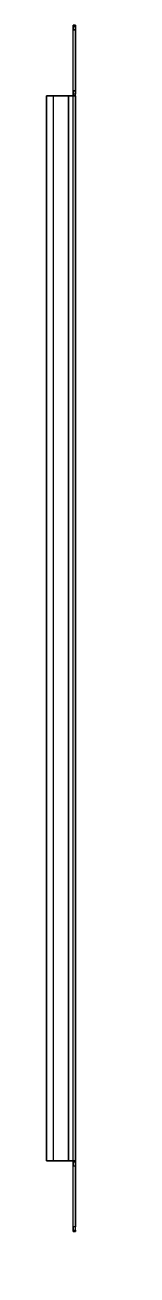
# Model space of a CAD drawing. Extents: x -11 to 18, y -518 to 0.
import ezdxf

# ---------------------------------------------------------------- set-up
doc = ezdxf.new("R2010")
doc.units = 0
doc.layers.add('METALICA', color=7, linetype='CONTINUOUS')

msp = doc.modelspace()

# ---------------------------------------------------------------- linework, layer by layer
at = {"layer": 'METALICA'}
for points, invisible_edges in [([(0, 0, 62.14269), (0, -13.25069, 49.57639), (0, -13.25069, 12.54929), (0, 0)], 7), ([(0, 0), (0, -13.25069, 12.54929), (0, -486.905, 12.54929), (0, -500)], 7), ([(0, -500, 62.14269), (0, -500, 68.75559), (0, 0, 68.75559), (0, 0, 62.14269)], 10), ([(0, 0, 68.75559), (0, -0.58579, 70.16979), (0, -499.4142, 70.16979), (0, -500, 68.75559)], 10), ([(1, 0, 62.14269), (1, -13.25069, 49.57639), (1, -13.25069, 12.54929), (1, 0)], 7), ([(1, 0), (1, -13.25069, 12.54929), (1, -486.905, 12.54929), (1, -500)], 7), ([(1, -500, 62.14269), (1, -500, 68.75559), (1, 0, 68.75559), (1, 0, 62.14269)], 10), ([(1, 0, 68.75559), (1, -0.58579, 70.16979), (1, -499.4142, 70.16979), (1, -500, 68.75559)], 10), ([(0, -499.4142, 70.16979), (0, -498, 70.75559), (0, -2, 70.75559), (0, -0.58579, 70.16979)], 10), ([(1, -499.4142, 70.16979), (1, -498, 70.75559), (1, -2, 70.75559), (1, -0.58579, 70.16979)], 10), ([(16.57902, -518, 161.8123), (16.57902, -504.905, 149.246), (16.57902, -31.25069, 149.246), (16.57902, -18, 161.8123)], 15), ([(17.57902, -518, 161.8123), (17.57902, -504.905, 149.246), (17.57902, -31.25069, 149.246), (17.57902, -18, 161.8123)], 15), ([(0, -44.47174, 49.57639), (0, -44.47174, 40.45119), (0, -21.90499, 40.45119), (0, -21.90499, 49.57639)], 10), ([(0, -22.38672, 12.54929), (0, -22.38672, 21.84999), (0, -43.76897, 21.84999), (0, -43.76897, 12.54929)], 10), ([(1, -44.47174, 49.57639), (1, -44.47174, 40.45119), (1, -21.90499, 40.45119), (1, -21.90499, 49.57639)], 10), ([(1, -22.38672, 12.54929), (1, -22.38672, 21.84999), (1, -43.76897, 21.84999), (1, -43.76897, 12.54929)], 10), ([(0, -27.28838, 70.75559), (0, -28.7026, 71.34139), (0, -471.2974, 71.34139), (0, -472.7116, 70.75559)], 10), ([(0, -471.2974, 71.34139), (0, -470.7116, 72.75559), (0, -29.28838, 72.75559), (0, -28.7026, 71.34139)], 10), ([(1, -27.28838, 70.75559), (1, -28.7026, 71.34139), (1, -471.2974, 71.34139), (1, -472.7116, 70.75559)], 10), ([(1, -471.2974, 71.34139), (1, -470.7116, 72.75559), (1, -29.28838, 72.75559), (1, -28.7026, 71.34139)], 10), ([(16.57902, -504.905, 140.1208), (16.57902, -504.905, 121.5196), (16.57902, -31.25069, 121.5196), (16.57902, -31.25069, 140.1208)], 15), ([(17.57902, -504.905, 140.1208), (17.57902, -504.905, 121.5196), (17.57902, -31.25069, 121.5196), (17.57902, -31.25069, 140.1208)], 15), ([(0, -75.47173, 49.57639), (0, -75.47173, 40.45119), (0, -52.90499, 40.45119), (0, -52.90499, 49.57639)], 10), ([(0, -52.90499, 12.54929), (0, -52.90499, 21.84999), (0, -74.76897, 21.84999), (0, -74.76897, 12.54929)], 10), ([(1, -75.47173, 49.57639), (1, -75.47173, 40.45119), (1, -52.90499, 40.45119), (1, -52.90499, 49.57639)], 10), ([(1, -52.90499, 12.54929), (1, -52.90499, 21.84999), (1, -74.76897, 21.84999), (1, -74.76897, 12.54929)], 10), ([(0, -106.4717, 49.57639), (0, -106.4717, 40.45119), (0, -83.905, 40.45119), (0, -83.905, 49.57639)], 10), ([(0, -83.905, 12.54929), (0, -83.905, 21.84999), (0, -105.769, 21.84999), (0, -105.769, 12.54929)], 10), ([(1, -106.4717, 49.57639), (1, -106.4717, 40.45119), (1, -83.905, 40.45119), (1, -83.905, 49.57639)], 10), ([(1, -83.905, 12.54929), (1, -83.905, 21.84999), (1, -105.769, 21.84999), (1, -105.769, 12.54929)], 10), ([(0, -137.4717, 49.57639), (0, -137.4717, 40.45119), (0, -114.905, 40.45119), (0, -114.905, 49.57639)], 10), ([(0, -114.905, 12.54929), (0, -114.905, 21.84999), (0, -136.769, 21.84999), (0, -136.769, 12.54929)], 10), ([(1, -137.4717, 49.57639), (1, -137.4717, 40.45119), (1, -114.905, 40.45119), (1, -114.905, 49.57639)], 10), ([(1, -114.905, 12.54929), (1, -114.905, 21.84999), (1, -136.769, 21.84999), (1, -136.769, 12.54929)], 10), ([(0, -168.4717, 49.57639), (0, -168.4717, 40.45119), (0, -145.905, 40.45119), (0, -145.905, 49.57639)], 10), ([(0, -145.905, 12.54929), (0, -145.905, 21.84999), (0, -167.769, 21.84999), (0, -167.769, 12.54929)], 10), ([(1, -168.4717, 49.57639), (1, -168.4717, 40.45119), (1, -145.905, 40.45119), (1, -145.905, 49.57639)], 10), ([(1, -145.905, 12.54929), (1, -145.905, 21.84999), (1, -167.769, 21.84999), (1, -167.769, 12.54929)], 10), ([(0, -199.4717, 49.57639), (0, -199.4717, 40.45119), (0, -176.905, 40.45119), (0, -176.905, 49.57639)], 10), ([(0, -176.905, 12.54929), (0, -176.905, 21.84999), (0, -198.769, 21.84999), (0, -198.769, 12.54929)], 10), ([(1, -199.4717, 49.57639), (1, -199.4717, 40.45119), (1, -176.905, 40.45119), (1, -176.905, 49.57639)], 10), ([(1, -176.905, 12.54929), (1, -176.905, 21.84999), (1, -198.769, 21.84999), (1, -198.769, 12.54929)], 10), ([(0, -230.4717, 49.57639), (0, -230.4717, 40.45119), (0, -207.905, 40.45119), (0, -207.905, 49.57639)], 10), ([(0, -207.905, 12.54929), (0, -207.905, 21.84999), (0, -229.769, 21.84999), (0, -229.769, 12.54929)], 10), ([(1, -230.4717, 49.57639), (1, -230.4717, 40.45119), (1, -207.905, 40.45119), (1, -207.905, 49.57639)], 10), ([(1, -207.905, 12.54929), (1, -207.905, 21.84999), (1, -229.769, 21.84999), (1, -229.769, 12.54929)], 10), ([(0, -261.4717, 49.57639), (0, -261.4717, 40.45119), (0, -238.905, 40.45119), (0, -238.905, 49.57639)], 10), ([(0, -238.905, 12.54929), (0, -238.905, 21.84999), (0, -260.769, 21.84999), (0, -260.769, 12.54929)], 10), ([(1, -261.4717, 49.57639), (1, -261.4717, 40.45119), (1, -238.905, 40.45119), (1, -238.905, 49.57639)], 10), ([(1, -238.905, 12.54929), (1, -238.905, 21.84999), (1, -260.769, 21.84999), (1, -260.769, 12.54929)], 10), ([(0, -292.4717, 49.57639), (0, -292.4717, 40.45119), (0, -269.905, 40.45119), (0, -269.905, 49.57639)], 10), ([(0, -269.905, 12.54929), (0, -269.905, 21.84999), (0, -291.769, 21.84999), (0, -291.769, 12.54929)], 10), ([(1, -292.4717, 49.57639), (1, -292.4717, 40.45119), (1, -269.905, 40.45119), (1, -269.905, 49.57639)], 10), ([(1, -269.905, 12.54929), (1, -269.905, 21.84999), (1, -291.769, 21.84999), (1, -291.769, 12.54929)], 10), ([(0, -323.4717, 49.57639), (0, -323.4717, 40.45119), (0, -300.905, 40.45119), (0, -300.905, 49.57639)], 10), ([(0, -300.905, 12.54929), (0, -300.905, 21.84999), (0, -322.769, 21.84999), (0, -322.769, 12.54929)], 10), ([(1, -323.4717, 49.57639), (1, -323.4717, 40.45119), (1, -300.905, 40.45119), (1, -300.905, 49.57639)], 10), ([(1, -300.905, 12.54929), (1, -300.905, 21.84999), (1, -322.769, 21.84999), (1, -322.769, 12.54929)], 10), ([(0, -354.4717, 49.57639), (0, -354.4717, 40.45119), (0, -331.905, 40.45119), (0, -331.905, 49.57639)], 10), ([(0, -331.905, 12.54929), (0, -331.905, 21.84999), (0, -353.769, 21.84999), (0, -353.769, 12.54929)], 10), ([(1, -354.4717, 49.57639), (1, -354.4717, 40.45119), (1, -331.905, 40.45119), (1, -331.905, 49.57639)], 10), ([(1, -331.905, 12.54929), (1, -331.905, 21.84999), (1, -353.769, 21.84999), (1, -353.769, 12.54929)], 10), ([(0, -385.4717, 49.57639), (0, -385.4717, 40.45119), (0, -362.905, 40.45119), (0, -362.905, 49.57639)], 10), ([(0, -362.905, 12.54929), (0, -362.905, 21.84999), (0, -384.769, 21.84999), (0, -384.769, 12.54929)], 10), ([(1, -385.4717, 49.57639), (1, -385.4717, 40.45119), (1, -362.905, 40.45119), (1, -362.905, 49.57639)], 10), ([(1, -362.905, 12.54929), (1, -362.905, 21.84999), (1, -384.769, 21.84999), (1, -384.769, 12.54929)], 10), ([(0, -416.4717, 49.57639), (0, -416.4717, 40.45119), (0, -393.905, 40.45119), (0, -393.905, 49.57639)], 10), ([(0, -393.905, 12.54929), (0, -393.905, 21.84999), (0, -415.769, 21.84999), (0, -415.769, 12.54929)], 10), ([(1, -416.4717, 49.57639), (1, -416.4717, 40.45119), (1, -393.905, 40.45119), (1, -393.905, 49.57639)], 10), ([(1, -393.905, 12.54929), (1, -393.905, 21.84999), (1, -415.769, 21.84999), (1, -415.769, 12.54929)], 10), ([(0, -447.4717, 49.57639), (0, -447.4717, 40.45119), (0, -424.905, 40.45119), (0, -424.905, 49.57639)], 10), ([(0, -424.905, 12.54929), (0, -424.905, 21.84999), (0, -446.769, 21.84999), (0, -446.769, 12.54929)], 10), ([(1, -447.4717, 49.57639), (1, -447.4717, 40.45119), (1, -424.905, 40.45119), (1, -424.905, 49.57639)], 10), ([(1, -424.905, 12.54929), (1, -424.905, 21.84999), (1, -446.769, 21.84999), (1, -446.769, 12.54929)], 10), ([(0, -478.4717, 49.57639), (0, -478.4717, 40.45119), (0, -455.905, 40.45119), (0, -455.905, 49.57639)], 10), ([(0, -455.905, 12.54929), (0, -455.905, 21.84999), (0, -477.769, 21.84999), (0, -477.769, 12.54929)], 10), ([(1, -478.4717, 49.57639), (1, -478.4717, 40.45119), (1, -455.905, 40.45119), (1, -455.905, 49.57639)], 10), ([(1, -455.905, 12.54929), (1, -455.905, 21.84999), (1, -477.769, 21.84999), (1, -477.769, 12.54929)], 10), ([(0, -500, 62.14269), (0, -486.905, 49.57639), (0, -486.905, 12.54929), (0, -500)], 7), ([(1, -500, 62.14269), (1, -486.905, 49.57639), (1, -486.905, 12.54929), (1, -500)], 7)]:
    msp.add_3dface(points, dxfattribs=dict(at, invisible_edges=invisible_edges))
for points in [[(1, 0), (0, 0), (0, 0, 62.14269), (1, 0, 62.14269)], [(0, 0, 62.14269), (1, 0, 62.14269), (1, 0, 68.75559), (0, 0, 68.75559)], [(1, 0, 68.75559), (1, -0.58579, 70.16979), (0, -0.58579, 70.16979), (0, 0, 68.75559)], [(1, 0, 68.75559), (0, 0, 68.75559), (0, -0.58579, 70.16979), (1, -0.58579, 70.16979)], [(0, -0.58579, 70.16979), (0, -2, 70.75559), (1, -2, 70.75559), (1, -0.58579, 70.16979)], [(0, -0.58579, 70.16979), (1, -0.58579, 70.16979), (1, -2, 70.75559), (0, -2, 70.75559)], [(1, -27.28838, 70.75559), (0, -27.28838, 70.75559), (0, -2, 70.75559), (1, -2, 70.75559)], [(-7.5, -29.28838, 83.70789), (-8.07735, -29.28838, 84.70789), (-11, -29.28838, 79.64579), (-10, -29.28838, 79.37779)], [(-11, -29.28838, 79.64579), (-10, -29.28838, 79.37779), (-10, -29.28838, 75.04769), (-11, -29.28838, 75.04769)], [(-8.07735, -29.28838, 84.70789), (-11, -29.28838, 79.64579), (-11, -470.7116, 79.64579), (-8.07735, -470.7116, 84.70789)], [(-11, -470.7116, 79.64579), (-11, -470.7116, 75.04769), (-11, -29.28838, 75.04769), (-11, -29.28838, 79.64579)], [(-1.92265, -29.28838, 84.70789), (-2.5, -29.28838, 83.70789), (-7.5, -29.28838, 83.70789), (-8.07735, -29.28838, 84.70789)], [(-1.92265, -470.7116, 84.70789), (-8.07735, -470.7116, 84.70789), (-8.07735, -29.28838, 84.70789), (-1.92265, -29.28838, 84.70789)], [(0, -29.28838, 79.37779), (1, -29.28838, 79.64579), (-1.92265, -29.28838, 84.70789), (-2.5, -29.28838, 83.70789)], [(1, -470.7116, 79.64579), (-1.92265, -470.7116, 84.70789), (-1.92265, -29.28838, 84.70789), (1, -29.28838, 79.64579)], [(1, -27.28838, 70.75559), (1, -28.7026, 71.34139), (0, -28.7026, 71.34139), (0, -27.28838, 70.75559)], [(0, -28.7026, 71.34139), (0, -29.28838, 72.75559), (1, -29.28838, 72.75559), (1, -28.7026, 71.34139)], [(1, -29.28838, 72.75559), (0, -29.28838, 72.75559), (0, -29.28838, 79.37779), (1, -29.28838, 79.64579)], [(1, -29.28838, 72.75559), (1, -29.28838, 79.64579), (1, -470.7116, 79.64579), (1, -470.7116, 72.75559)], [(-7.5, -470.7116, 83.70789), (-8.07735, -470.7116, 84.70789), (-11, -470.7116, 79.64579), (-10, -470.7116, 79.37779)], [(-11, -470.7116, 79.64579), (-10, -470.7116, 79.37779), (-10, -470.7116, 75.04769), (-11, -470.7116, 75.04769)], [(-1.92265, -470.7116, 84.70789), (-2.5, -470.7116, 83.70789), (-7.5, -470.7116, 83.70789), (-8.07735, -470.7116, 84.70789)], [(0, -470.7116, 79.37779), (1, -470.7116, 79.64579), (-1.92265, -470.7116, 84.70789), (-2.5, -470.7116, 83.70789)], [(1, -471.2974, 71.34139), (0, -471.2974, 71.34139), (0, -470.7116, 72.75559), (1, -470.7116, 72.75559)], [(1, -470.7116, 72.75559), (0, -470.7116, 72.75559), (0, -470.7116, 79.37779), (1, -470.7116, 79.64579)], [(0, -472.7116, 70.75559), (1, -472.7116, 70.75559), (1, -471.2974, 71.34139), (0, -471.2974, 71.34139)], [(1, -498, 70.75559), (0, -498, 70.75559), (0, -472.7116, 70.75559), (1, -472.7116, 70.75559)], [(0, -499.4142, 70.16979), (1, -499.4142, 70.16979), (1, -498, 70.75559), (0, -498, 70.75559)], [(1, -500, 68.75559), (0, -500, 68.75559), (0, -499.4142, 70.16979), (1, -499.4142, 70.16979)], [(1, -500, 68.75559), (0, -500, 68.75559), (0, -500), (1, -500)]]:
    msp.add_3dface(points, dxfattribs=at)

doc.saveas('drawing.dxf')
